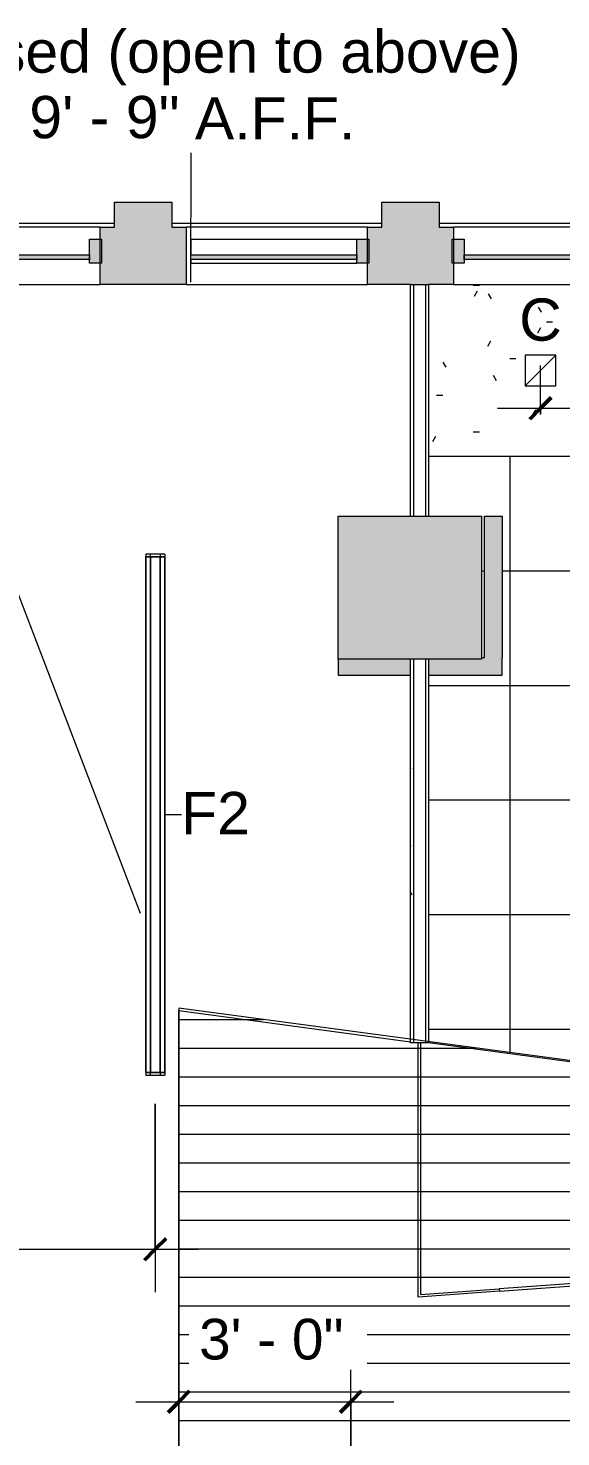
# Model space of a CAD drawing. Header units: inches. Extents: x -1767 to 184, y -1065 to 157.
# Drawn here: x -999.5 to -887.9, y -141.4 to 153.7 of the extents above; entities that cross this region are included whole.
import ezdxf

# ---------------------------------------------------------------- set-up
doc = ezdxf.new("R2010")
doc.units = ezdxf.units.IN
doc.header["$MEASUREMENT"] = 0
for name, color, linetype, lineweight in [('06_555 11th St - background_dwg', 8, 'Continuous', 9), ('A-ANNO-DIMS', 211, 'Continuous', 9), ('A-ANNO-DIMS-96', 211, 'Continuous', 9), ('A-AREA-IDEN', 2, 'Continuous', 9), ('A-CLNG', 13, 'Continuous', 13), ('A-CLNG-IDEN', 151, 'Continuous', 9), ('A-CLNG-PATT', 13, 'Continuous', 13), ('A-DETL-GENF', 92, 'Continuous', 9), ('A-DETL-THIN', 151, 'Continuous', 9), ('A-GLAZ-CURT', 52, 'Continuous', 13), ('A-GLAZ-CWMG', 51, 'Continuous', 13), ('A-WALL', 113, 'Continuous', 13), ('A-WALL-PATT', 111, 'Continuous', 13), ('E-LITE-EQPM', 33, 'Continuous', 9), ('E-LITE-EQPM-IDEN', 33, 'Continuous', 9), ('I-WALL', 2, 'Continuous', 13), ('P-SILL', 7, 'Continuous', 9), ('S-COLS', 52, 'Continuous', 13)]:
    doc.layers.add(name, color=color, linetype=linetype, lineweight=lineweight)
doc.styles.add('Arial_1', font='arial.ttf', dxfattribs={"height": 8.851796})
doc.styles.add('Arial_2', font='arial.ttf', dxfattribs={"height": 0.092206})
doc.styles.add('Swis721 Lt BT', font='swissl.ttf', dxfattribs={"height": 8.514638})
doc.dimstyles.new('OTJ_-_3_32__Linear_1', dxfattribs={"dimscale": 12, "dimtxt": 9, "dimasz": 0.375, "dimexe": 0.75, "dimexo": 0.5, "dimgap": 0.5, "dimtad": 1, "dimdec": 1, "dimrnd": 0.5, "dimzin": 3, "dimdsep": 46, "dimlunit": 4, "dimtxsty": 'Swis721 Lt BT', "dimblk1": 'OBLIQUE', "dimblk2": 'OBLIQUE', "dimsah": 1, "dimcen": 0.09, "dimdle": 0.75, "dimazin": 0, "dimtfac": 1, "dimtdec": 4, "dimtix": 1, "dimtmove": 0, "dimatfit": 3, "dimfxl": 1, "dimtvp": 1, "dimtfill": 1, "dimfrac": 2, "dimtolj": 1, "dimtzin": 0, "dimarcsym": 2})
doc.dimstyles.new('OTJ_-_3_32__Linear_3', dxfattribs={"dimscale": 12, "dimtxt": 9, "dimasz": 0.375, "dimexe": 0.75, "dimexo": 0.5, "dimgap": 0.5, "dimtad": 1, "dimdec": 1, "dimrnd": 0.5, "dimzin": 3, "dimdsep": 46, "dimlunit": 4, "dimtxsty": 'Swis721 Lt BT', "dimblk1": 'OBLIQUE', "dimblk2": 'OBLIQUE', "dimsah": 1, "dimcen": 0.09, "dimdle": 0.75, "dimazin": 0, "dimtfac": 1, "dimtdec": 4, "dimtix": 1, "dimtmove": 0, "dimatfit": 3, "dimfxl": 1, "dimtvp": 1, "dimtfill": 1, "dimfrac": 2, "dimtolj": 1, "dimtzin": 0, "dimarcsym": 2})
doc.dimstyles.new('OTJ_-_3_32__Linear__1_2__Tolerance', dxfattribs={"dimscale": 12, "dimtxt": 9, "dimasz": 0.375, "dimexe": 0.75, "dimexo": 0.5, "dimgap": 0.5, "dimtad": 1, "dimdec": 1, "dimrnd": 0.5, "dimzin": 3, "dimdsep": 46, "dimlunit": 4, "dimtxsty": 'Swis721 Lt BT', "dimblk1": 'OBLIQUE', "dimblk2": 'OBLIQUE', "dimsah": 1, "dimcen": 0.09, "dimdle": 0.75, "dimazin": 0, "dimtfac": 1, "dimtdec": 4, "dimtix": 1, "dimtmove": 1, "dimatfit": 3, "dimfxl": 1, "dimtvp": 1, "dimfrac": 2, "dimtolj": 1, "dimtzin": 0, "dimarcsym": 2})
pattern_1 = [(0, (0, 0), (30.72, 7.68), [1.267, -21.773, 1.267, -21.773, -122.88]), (0, (0, 0), (30.72, 7.68), [-46.08, 1.267, -44.813, 1.267, -21.773, -53.76]), (0, (0, 0), (30.72, 7.68), [-115.2, 1.267, -14.093, 1.267, -37.133]), (120, (11.52, 3.84), (-22.011075, 22.7643), [1.267, -21.773, 1.267, -21.773, -122.88]), (120, (11.52, 3.84), (-22.011075, 22.7643), [-46.08, 1.267, -44.813, 1.267, -21.773, -53.76]), (120, (11.52, 3.84), (-22.011075, 22.7643), [-115.2, 1.267, -14.093, 1.267, -37.133]), (240, (15.36, 19.2), (-8.708925, -30.4443), [1.267, -21.773, 1.267, -21.773, -122.88]), (240, (15.36, 19.2), (-8.708925, -30.4443), [-46.08, 1.267, -44.813, 1.267, -21.773, -53.76]), (240, (15.36, 19.2), (-8.708925, -30.4443), [-115.2, 1.267, -14.093, 1.267, -37.133])]

# ---------------------------------------------------------------- blocks, each defined once
blk = doc.blocks.new('System Panel - Glazed-4907048-FIRST FLOOR')
at = {"layer": 'A-GLAZ-CURT', "lineweight": 9}
blk.add_hatch(color=7, dxfattribs=at).paths.add_polyline_path([(16.75, -1.75), (16.75, -0.75), (-16.75, -0.75), (-16.75, -1.75)], flags=0)
at = {"layer": 'A-GLAZ-CURT', "color": 8, "lineweight": 20}
for p, q in [((-16.75, -1.75), (-16.75, -0.75)), ((-16.75, -0.75), (16.75, -0.75)), ((16.75, -1.75), (-16.75, -1.75)), ((16.75, -0.75), (16.75, -1.75))]:
    blk.add_line(p, q, dxfattribs=at)
blk = doc.blocks.new('Rectangular Mullion - 2_5_ x 5_ rectangular-4903428-FIRST FLOOR')
at = {"layer": 'A-GLAZ-CWMG', "lineweight": 9}
blk.add_hatch(color=7, dxfattribs=at).paths.add_polyline_path([(-1.25, -2.5), (-1.25, 2.5), (1.25, 2.5), (1.25, -2.5)], flags=0)
at = {"layer": 'A-GLAZ-CWMG', "color": 8, "lineweight": 20}
for p, q in [((1.25, 2.5), (-1.25, 2.5)), ((-1.25, 2.5), (-1.25, -2.5)), ((1.25, -2.5), (1.25, 2.5)), ((-1.25, -2.5), (1.25, -2.5))]:
    blk.add_line(p, q, dxfattribs=at)
blk = doc.blocks.new('Concrete-Rectangular-Column - 30 x30-5170816-FIRST FLOOR')
at = {"layer": 'S-COLS', "lineweight": 9}
blk.add_hatch(color=7, dxfattribs=at).paths.add_polyline_path([(15, -15), (15, 15), (-15, 15), (-15, -15), (1, -15)], flags=0)
at = {"layer": 'S-COLS', "color": 8, "lineweight": 20}
for p, q in [((-15, 15), (15, 15)), ((-15, -15), (-15, 15)), ((15, 15), (15, -15)), ((15, -15), (-15, -15))]:
    blk.add_line(p, q, dxfattribs=at)
blk = doc.blocks.new('L-Recessed Square Downlight - 6_-4552745-FIRST FLOOR')
at = {"layer": 'E-LITE-EQPM'}
for p, q in [((-3.1875, -3.1875), (-3.1875, 3.1875)), ((-3.1875, 3.1875), (3.1875, 3.1875)), ((-3.1875, 3.1875), (3.1875, -3.1875)), ((3.1875, 3.1875), (3.1875, -3.1875)), ((3.1875, -3.1875), (-3.1875, -3.1875))]:
    blk.add_line(p, q, dxfattribs=at)
blk = doc.blocks.new('System Panel - Glazed-4907081-FIRST FLOOR')
at = {"layer": 'A-GLAZ-CURT', "lineweight": 9}
blk.add_hatch(color=7, dxfattribs=at).paths.add_polyline_path([(17.375, -1.75), (17.375, -0.75), (-17.375, -0.75), (-17.375, -1.75)], flags=0)
at = {"layer": 'A-GLAZ-CURT', "color": 8, "lineweight": 20}
for p, q in [((-17.375, -1.75), (-17.375, -0.75)), ((-17.375, -0.75), (17.375, -0.75)), ((17.375, -1.75), (-17.375, -1.75)), ((17.375, -0.75), (17.375, -1.75))]:
    blk.add_line(p, q, dxfattribs=at)
blk = doc.blocks.new('System Panel - Glazed-4907055-FIRST FLOOR')
at = {"layer": 'A-GLAZ-CURT', "lineweight": 9}
blk.add_hatch(color=7, dxfattribs=at).paths.add_polyline_path([(16.75, -1.75), (16.75, -0.75), (-16.75, -0.75), (-16.75, -1.75)], flags=0)
at = {"layer": 'A-GLAZ-CURT', "color": 8, "lineweight": 20}
for p, q in [((-16.75, -1.75), (-16.75, -0.75)), ((-16.75, -0.75), (16.75, -0.75)), ((16.75, -1.75), (-16.75, -1.75)), ((16.75, -0.75), (16.75, -1.75))]:
    blk.add_line(p, q, dxfattribs=at)
blk = doc.blocks.new('Rectangular Mullion - 2_5_ x 5_ rectangular-4907080-FIRST FLOOR')
at = {"layer": 'A-GLAZ-CWMG', "lineweight": 9}
for p, q in [((-965.39, 109.47), (-965.39, 106.22)), ((-965.39, 109.47), (-930.64, 109.47)), ((-965.39, 105.22), (-965.39, 104.47)), ((-965.39, 104.47), (-930.64, 104.47))]:
    blk.add_line(p, q, dxfattribs=at)
blk = doc.blocks.new('Rectangular Mullion - 2_5_ x 5_ rectangular-4903422-FIRST FLOOR')
at = {"layer": 'A-GLAZ-CWMG', "lineweight": 9}
blk.add_hatch(color=7, dxfattribs=at).paths.add_polyline_path([(1.25, -2.5), (-1.25, -2.5), (-1.25, 2.5), (1.25, 2.5), (1.25, 0.75)], flags=0)
at = {"layer": 'A-GLAZ-CWMG', "color": 8, "lineweight": 20}
for p, q in [((1.25, 2.5), (-1.25, 2.5)), ((-1.25, 2.5), (-1.25, -2.5)), ((1.25, -2.5), (1.25, 2.5)), ((-1.25, -2.5), (1.25, -2.5))]:
    blk.add_line(p, q, dxfattribs=at)
blk = doc.blocks.new('Hex Wall - 2 Cell Asymmetric A - Hex Wall - 2 Cell Asymmetric A 9_-6113418-FIRST FLOOR')
at = {"layer": 'E-LITE-EQPM'}
for p, q in [((-54.56, 0.99), (-54.56, 1.98)), ((-54.56, 1.98), (-54, 1.98)), ((-54.56, -0.99), (-54.56, 0.99)), ((-54, 0.99), (-54.56, 0.99)), ((-54, 1.98), (-54, 0.99)), ((54, 1.98), (-54, 1.98)), ((-54, 0.99), (-54, 1.98)), ((-54, 1.98), (54, 1.98)), ((-54, 0.99), (-54, -0.99)), ((54, 0.99), (-54, 0.99)), ((-54, -0.99), (-54, 0.99)), ((-54, 0.99), (54, 0.99)), ((54, 0.99), (54, 1.98)), ((54, 1.98), (54.56, 1.98)), ((54, 1.98), (54, 0.99)), ((54, -0.99), (54, 0.99)), ((54.56, 0.99), (54, 0.99)), ((54, 0.99), (54, -0.99)), ((54.56, 1.98), (54.56, 0.99)), ((54.56, 0.99), (54.56, -0.99)), ((-54.56, -1.98), (-54.56, -0.99)), ((-54.56, -0.99), (-54, -0.99)), ((-54.56, -1.98), (-54, -1.98)), ((-54, -0.99), (-54, -1.98)), ((-54, -1.98), (-54, -0.99)), ((-54, -0.99), (54, -0.99)), ((54, -0.99), (-54, -0.99)), ((-54, -1.98), (54, -1.98)), ((54, -1.98), (-54, -1.98)), ((54, -1.93), (54, -0.99)), ((54, -0.99), (54.56, -0.99)), ((54, -0.99), (54, -1.93)), ((54, -1.98), (54, -1.94)), ((54, -1.94), (54, -1.98)), ((54, -1.98), (54.56, -1.98)), ((54.56, -0.99), (54.56, -1.98))]:
    blk.add_line(p, q, dxfattribs=at)
blk = doc.blocks.new('06_555 11th St - background_dwg-4793957-FIRST FLOOR')
at = {"layer": 'P-SILL'}
for p, q in [((2396.68, 3075.23), (2352.68, 3075.23)), ((2452.68, 3075.23), (2408.68, 3075.23)), ((2508.68, 3075.23), (2464.68, 3075.23))]:
    blk.add_line(p, q, dxfattribs=at)
blk = doc.blocks.new('DIMBLOCK1-FIRST FLOOR')
at = {"layer": 'A-ANNO-DIMS-96'}
for p, q in [((-892.14, 72.77), (-892.14, 83.04)), ((-819.96, 72.77), (-819.96, 83.04)), ((-901.14, 74.04), (-819.96, 74.04)), ((-892.14, 74.04), (-892.14, 72.77)), ((-819.96, 74.04), (-819.96, 72.77))]:
    blk.add_line(p, q, dxfattribs=at)
at = {"layer": 'A-ANNO-DIMS-96', "lineweight": 50}
for p, q in [((-892.14, 74.04), (-894.39, 71.79)), ((-892.14, 74.04), (-889.89, 76.29)), ((-819.96, 74.04), (-822.21, 71.79)), ((-819.96, 74.04), (-817.71, 76.29))]:
    blk.add_line(p, q, dxfattribs=at)
at = {"layer": 'A-ANNO-DIMS-96'}
blk.add_ellipse((-854.55, 74.04), major_axis=(0, 8.8), ratio=0.170433, start_param=0, end_param=1.570796, dxfattribs=at)
at = {"layer": 'A-ANNO-DIMS-96', "color": 0, "insert": (-870.69, 87.07), "char_height": 8.515, "width": 19.3714, "attachment_point": 1, "line_spacing_factor": 1.00667, "style": 'Swis721 Lt BT'}
blk.add_mtext('EQ', dxfattribs=at)
blk = doc.blocks.new('_Oblique')
at = {"color": 0, "linetype": 'ByBlock', "lineweight": -2}
blk.add_line((-0.5, -0.5), (0.5, 0.5), dxfattribs=at)
blk = doc.blocks.new('DIMBLOCK40-FIRST FLOOR')
at = {"layer": 'A-ANNO-DIMS-96'}
for p, q in [((-1069.04, -70.14), (-1069.04, -111.12)), ((-1069.04, -102.12), (-1069.04, -70.14)), ((-972.86, -71.64), (-972.86, -111.12)), ((-972.86, -102.12), (-972.86, -71.64)), ((-1069.04, -102.12), (-963.86, -102.12))]:
    blk.add_line(p, q, dxfattribs=at)
at = {"layer": 'A-ANNO-DIMS-96', "lineweight": 50}
for p, q in [((-1069.04, -102.12), (-1066.79, -99.87)), ((-972.86, -102.12), (-970.61, -99.87)), ((-1069.04, -102.12), (-1071.29, -104.37)), ((-972.86, -102.12), (-975.11, -104.37))]:
    blk.add_line(p, q, dxfattribs=at)
at = {"layer": 'A-ANNO-DIMS-96', "color": 0, "insert": (-1034.73, -84.74), "char_height": 8.515, "width": 33.0857, "attachment_point": 1, "line_spacing_factor": 1.00667, "style": 'Swis721 Lt BT', "bg_fill": 3, "box_fill_scale": 1.25, "bg_fill_color": 0, "bg_fill_transparency": 0}
blk.add_mtext('8\' - 0"', dxfattribs=at)
blk = doc.blocks.new('Ceiling Tag w Height - Ceiling Tag w Height-1373268-FIRST FLOOR')
at = {"layer": 'A-CLNG-IDEN', "insert": (0.0088, -0.0963), "char_height": 0.09221, "width": 0.417375, "attachment_point": 1, "line_spacing_factor": 0.938532, "style": 'Arial_2', "bg_fill": 3, "box_fill_scale": 1.25, "bg_fill_color": 0, "bg_fill_transparency": 0}
blk.add_mtext('A.F.F.', dxfattribs=at)
blk = doc.blocks.new('DIMBLOCK45-FIRST FLOOR')
at = {"layer": 'A-ANNO-DIMS-96'}
for p, q in [((-967.92, -136.87), (-967.92, -125.05)), ((-931.89, -153.43), (-931.89, -125.05)), ((-976.92, -134.05), (-922.89, -134.05)), ((-967.92, -134.05), (-967.92, -136.87)), ((-931.89, -134.05), (-931.89, -153.43))]:
    blk.add_line(p, q, dxfattribs=at)
at = {"layer": 'A-ANNO-DIMS-96', "lineweight": 50}
for p, q in [((-967.92, -134.05), (-965.67, -131.8)), ((-931.89, -134.05), (-929.64, -131.8)), ((-967.92, -134.05), (-970.17, -136.3)), ((-931.89, -134.05), (-934.14, -136.3))]:
    blk.add_line(p, q, dxfattribs=at)
at = {"layer": 'A-ANNO-DIMS-96', "color": 0, "insert": (-963.69, -116.68), "char_height": 8.515, "width": 33.0857, "attachment_point": 1, "line_spacing_factor": 1.00667, "style": 'Swis721 Lt BT', "bg_fill": 3, "box_fill_scale": 1.25, "bg_fill_color": 0, "bg_fill_transparency": 0}
blk.add_mtext('3\' - 0"', dxfattribs=at)

msp = doc.modelspace()

# ---------------------------------------------------------------- hatches: boundary and pattern name
at = {"layer": 'A-CLNG-PATT'}
h = msp.add_hatch(dxfattribs=at)
h.set_pattern_fill('FP1_3', color=256, style=0, pattern_type=2)
h.set_pattern_definition(pattern_1)
h.paths.add_polyline_path([(-659.5, -93.04), (-657.51, -92.9), (-657.51, 99.97), (-915.64, 99.97), (-915.64, 63.96), (-693.71, 63.96), (-693.71, -88.45), (-675.02, -90.96)], flags=0)
h = msp.add_hatch(dxfattribs=at)
h.set_pattern_fill('FP1_8', color=256, style=0, pattern_type=2)
h.set_pattern_definition([(0, (-802.522, 15.987), (0, -24), []), (270, (-802.522, 15.987), (-24, -1e-15), [])])
h.paths.add_polyline_path([(-693.71, -88.45), (-693.71, 63.96), (-915.64, 63.96), (-915.64, 51.47), (-904.51, 51.47), (-904.51, 21.83), (-903.89, 21.83), (-903.89, 51.47), (-900.14, 51.47), (-900.14, 21.83), (-900.23, 21.83), (-900.23, 18.08), (-915.64, 18.08), (-915.64, -58.65), (-693.88, -88.42)], flags=0)
h.paths.add_polyline_path([(-867.58, -32.01), (-874.52, -32.01), (-874.52, 40.99), (-867.58, 40.99), (-867.58, -31.51)], flags=0)
h.paths.add_polyline_path([(-796.15, -32.01), (-802.99, -32.01), (-802.99, 40.99), (-796.05, 40.99), (-796.05, -32.01)], flags=0)
h.paths.add_polyline_path([(-736.85, -32.01), (-736.85, 40.99), (-729.92, 40.99), (-729.92, -32.01), (-735.49, -32.01)], flags=0)
at = {"layer": 'A-DETL-GENF'}
h = msp.add_hatch(dxfattribs=at)
h.set_pattern_fill('FP1_12', style=0, pattern_type=2)
h.set_pattern_definition([(0, (0, 0), (0, 6), [])])
h.paths.add_polyline_path([(-850.19, -314.95), (-830.06, -314.95), (-830.06, -299.79), (-556.78, -299.79), (-556.78, -106.84), (-967.92, -51.62), (-967.92, -314.95), (-962.37, -314.95), (-962.37, -308.8), (-932.37, -308.8), (-932.37, -314.95), (-853.94, -314.95)], flags=0)
h.paths.add_polyline_path([(-751.7, -218.26), (-751.7, -218.26), (-751.65, -218.25)], flags=0)
h.paths.add_polyline_path([(-801.07, -213.42), (-801.07, -213.42), (-801.01, -213.42)], flags=0)
at = {"layer": 'A-WALL-PATT', "lineweight": 9}
for points in [[(-969.39, 111.97), (-969.39, 117.22), (-981.39, 117.22), (-981.39, 111.97)], [(-918.76, 111.97), (-913.39, 111.97), (-913.39, 117.22), (-925.39, 117.22), (-925.39, 111.97), (-919.39, 111.97)], [(-903.89, 21.83), (-900.14, 21.83), (-900.14, 51.47), (-903.89, 51.47), (-903.89, 36.98)]]:
    msp.add_hatch(color=7, dxfattribs=at).paths.add_polyline_path(points, flags=0)
h = msp.add_hatch(color=7, dxfattribs=at)
h.paths.add_polyline_path([(-98.39, 99.97), (-98.39, 111.97), (-116.39, 111.97), (-116.39, 99.97), (-106.39, 99.97)], flags=0)
h.paths.add_polyline_path([(-50.14, 99.97), (-38.39, 99.97), (-38.39, 111.97), (-56.39, 111.97), (-56.39, 99.97), (-53.39, 99.97)], flags=0)
h.paths.add_polyline_path([(57.23, 99.97), (81.61, 99.97), (81.61, 111.97), (3.61, 111.97), (3.61, 99.97), (27.23, 99.97), (27.23, 103.59), (57.23, 103.59), (57.23, 102.77)], flags=0)
h.paths.add_polyline_path([(183.61, 99.97), (183.88, 99.97), (183.88, 111.97), (183.61, 111.97), (183.61, 102.77)], flags=0)
h.paths.add_polyline_path([(141.61, 99.97), (141.61, 111.97), (123.61, 111.97), (123.61, 99.97)], flags=0)
h.paths.add_polyline_path([(-176.39, 99.97), (-158.39, 99.97), (-158.39, 111.97), (-176.39, 111.97), (-176.39, 100.45)], flags=0)
h.paths.add_polyline_path([(-220.27, 99.97), (-218.39, 99.97), (-218.39, 111.97), (-296.39, 111.97), (-296.39, 99.97), (-272.39, 99.97), (-272.39, 103.59), (-242.39, 103.59), (-242.39, 99.97), (-220.89, 99.97)], flags=0)
h.paths.add_polyline_path([(-356.39, 99.97), (-338.39, 99.97), (-338.39, 111.97), (-356.39, 111.97), (-356.39, 102.77)], flags=0)
h.paths.add_polyline_path([(-398.39, 99.97), (-398.39, 111.97), (-416.39, 111.97), (-416.39, 99.97)], flags=0)
h.paths.add_polyline_path([(-476.39, 99.97), (-458.39, 99.97), (-458.39, 111.97), (-476.39, 111.97), (-476.39, 102.77)], flags=0)
h.paths.add_polyline_path([(-552.32, 99.97), (-518.39, 99.97), (-518.39, 111.97), (-592.39, 111.97), (-592.39, 99.97)], flags=0)
h.paths.add_polyline_path([(-630.39, 99.97), (-630.39, 111.97), (-648.39, 111.97), (-648.39, 99.97), (-644.34, 99.97)], flags=0)
h.paths.add_polyline_path([(-910.39, 99.97), (-910.39, 111.97), (-928.39, 111.97), (-928.39, 99.97), (-913.39, 99.97)], flags=0)
h.paths.add_polyline_path([(-704.39, 99.97), (-686.39, 99.97), (-686.39, 111.97), (-704.39, 111.97), (-704.39, 102.77)], flags=0)
h.paths.add_polyline_path([(-798.39, 99.97), (-798.39, 111.97), (-872.39, 111.97), (-872.39, 99.97)], flags=0)
h.paths.add_polyline_path([(-760.39, 99.97), (-742.39, 99.97), (-742.39, 111.97), (-760.39, 111.97), (-760.39, 102.77)], flags=0)
h.paths.add_polyline_path([(-1302.39, 99.97), (-1302.39, 111.97), (-1320.64, 111.97), (-1320.64, 99.97)], flags=0)
h.paths.add_polyline_path([(-1040.39, 99.97), (-1022.39, 99.97), (-1022.39, 111.97), (-1040.39, 111.97), (-1040.39, 102.77)], flags=0)
h.paths.add_polyline_path([(-1396.73, 99.97), (-1358.39, 99.97), (-1358.39, 111.97), (-1432.39, 111.97), (-1432.39, 99.97), (-1396.74, 99.97)], flags=0)
h.paths.add_polyline_path([(-1541.39, 111.97), (-1541.01, 105.97), (-1541.39, 105.97)], flags=0)
h.paths.add_polyline_path([(-1540.26, 99.97), (-1526.39, 99.97), (-1526.39, 111.97), (-1544.39, 111.97), (-1544.39, 109.46), (-1544.26, 109.46), (-1544.14, 107.17), (-1544.14, 104.46), (-1544.39, 104.46), (-1544.39, 99.97), (-1540.64, 99.97)], flags=0)
h.paths.add_polyline_path([(-984.39, 99.97), (-966.39, 99.97), (-966.39, 111.97), (-984.39, 111.97), (-984.39, 102.77)], flags=0)
h.paths.add_polyline_path([(-1470.39, 99.97), (-1470.39, 111.97), (-1488.39, 111.97), (-1488.39, 99.97), (-1472.56, 99.97)], flags=0)
h.paths.add_polyline_path([(-1078.39, 99.97), (-1078.39, 111.97), (-1152.39, 111.97), (-1152.39, 99.97), (-1104.46, 99.97)], flags=0)
h.paths.add_polyline_path([(-1190.39, 99.97), (-1190.39, 111.97), (-1208.39, 111.97), (-1208.39, 99.97)], flags=0)
h.paths.add_polyline_path([(-1246.39, 99.97), (-1246.39, 111.97), (-1264.39, 111.97), (-1264.39, 99.97)], flags=0)
h.paths.add_polyline_path([(-1600.39, 99.97), (-1582.39, 99.97), (-1582.39, 111.97), (-1600.39, 111.97), (-1600.39, 102.77)], flags=0)
h = msp.add_hatch(dxfattribs=at)
h.set_pattern_fill('FP1_1', color=256, style=0, pattern_type=2)
h.set_pattern_definition(pattern_1)
h.paths.add_polyline_path([(-918.76, -58.23), (-918.76, 21.47), (-919.39, 21.47), (-919.39, -58.14), (-918.77, -58.22)], flags=0)
h.paths.add_polyline_path([(-919.15, 51.47), (-918.76, 51.47), (-918.76, 99.97), (-919.39, 99.97), (-919.39, 51.47)], flags=0)
h = msp.add_hatch(dxfattribs=at)
h.set_pattern_fill('FP1_1', color=256, style=0, pattern_type=2)
h.set_pattern_definition(pattern_1)
h.paths.add_polyline_path([(-915.64, -58.65), (-915.64, 21.47), (-916.26, 21.47), (-916.26, -58.56)], flags=0)
h.paths.add_polyline_path([(-915.64, 51.47), (-915.64, 99.97), (-916.26, 99.97), (-916.26, 51.47), (-915.87, 51.47)], flags=0)
h = msp.add_hatch(color=7, dxfattribs=at)
h.paths.add_polyline_path([(-934.48, 18.08), (-919.39, 18.08), (-919.39, 21.47), (-934.48, 21.47)], flags=0)
h.paths.add_polyline_path([(-903.89, 18.08), (-900.23, 18.08), (-900.23, 21.83), (-904.51, 21.83), (-904.51, 21.47), (-915.64, 21.47), (-915.61, 18.08), (-904.51, 18.08)], flags=0)

# ---------------------------------------------------------------- linework, layer by layer
at = {"layer": 'A-AREA-IDEN'}
msp.add_line((-975.95, -31.79), (-1043.01, 143.22), dxfattribs=at)
at = {"layer": 'A-CLNG'}
for p, q in [((-693.71, 63.96), (-915.64, 63.96)), ((-967.94, -308.29), (-967.94, -52.12)), ((-967.92, -52.12), (-919.39, -58.64)), ((-693.71, -88.7), (-915.64, -58.89))]:
    msp.add_line(p, q, dxfattribs=at)
at = {"layer": 'A-CLNG-IDEN'}
msp.add_line((-965.42, 100.45), (-965.38, 127.57), dxfattribs=at)
at = {"layer": 'A-DETL-THIN'}
for p, q in [((-556.78, -106.84), (-967.92, -51.62)), ((-967.92, -51.62), (-967.92, -314.95))]:
    msp.add_line(p, q, dxfattribs=at)
at = {"layer": 'A-WALL', "color": 8, "lineweight": 20}
for p, q in [((-981.39, 111.97), (-981.39, 117.22)), ((-981.39, 117.22), (-969.39, 117.22)), ((-969.39, 117.22), (-969.39, 111.97)), ((-925.39, 111.97), (-925.39, 117.22)), ((-925.39, 117.22), (-913.39, 117.22)), ((-913.39, 117.22), (-913.39, 111.97)), ((-984.39, 99.97), (-984.39, 111.97)), ((-984.39, 111.97), (-981.39, 111.97)), ((-969.39, 111.97), (-966.39, 111.97)), ((-966.39, 111.97), (-966.39, 99.97)), ((-928.39, 99.97), (-928.39, 111.97)), ((-928.39, 111.97), (-925.39, 111.97)), ((-913.39, 111.97), (-910.39, 111.97)), ((-910.39, 111.97), (-910.39, 99.97)), ((-966.39, 99.97), (-984.39, 99.97)), ((-919.39, 99.97), (-928.39, 99.97)), ((-910.39, 99.97), (-915.64, 99.97))]:
    msp.add_line(p, q, dxfattribs=at)
at = {"layer": 'A-WALL', "lineweight": 9}
for p, q in [((-984.39, 111.97), (-1022.39, 111.97)), ((-928.39, 111.97), (-966.39, 111.97)), ((-872.39, 111.97), (-910.39, 111.97)), ((-1022.39, 99.97), (-984.39, 99.97)), ((-966.39, 99.97), (-928.39, 99.97)), ((-910.39, 99.97), (-872.39, 99.97))]:
    msp.add_line(p, q, dxfattribs=at)
at = {"layer": 'A-WALL'}
for p, q in [((-919.39, 99.97), (-915.64, 99.97)), ((-918.76, 99.97), (-918.76, 51.47)), ((-916.26, 99.97), (-916.26, 51.47)), ((-918.76, 21.47), (-918.76, -58.89)), ((-916.26, 21.47), (-916.26, -58.89)), ((-917.26, -58.89), (-917.76, -58.89))]:
    msp.add_line(p, q, dxfattribs=at)
at = {"layer": 'E-LITE-EQPM-IDEN'}
msp.add_line((-970.87, -11.08), (-967.39, -11.08), dxfattribs=at)
at = {"layer": 'I-WALL'}
for p, q in [((-919.39, 51.47), (-919.39, 99.97)), ((-915.64, 99.97), (-915.64, 51.47)), ((-919.39, -58.89), (-919.39, 18.08)), ((-915.64, 18.08), (-915.64, -58.89)), ((-917.76, -58.89), (-919.39, -58.89)), ((-917.76, -112.13), (-917.76, -58.89)), ((-915.64, -58.89), (-917.26, -58.89)), ((-917.26, -58.89), (-917.26, -111.59)), ((-900.73, -110.9), (-917.76, -112.13)), ((-917.26, -111.59), (-900.77, -110.4)), ((-900.77, -110.4), (-900.73, -110.9))]:
    msp.add_line(p, q, dxfattribs=at)
at = {"layer": 'I-WALL', "color": 8, "lineweight": 20}
for p, q in [((-903.89, 21.83), (-903.89, 51.47)), ((-903.89, 51.47), (-900.14, 51.47)), ((-900.14, 51.47), (-900.14, 21.83)), ((-934.48, 18.08), (-934.48, 21.47)), ((-904.51, 21.83), (-903.89, 21.83)), ((-900.23, 21.83), (-900.23, 18.08)), ((-900.14, 21.83), (-900.23, 21.83)), ((-919.39, 18.08), (-934.48, 18.08)), ((-900.23, 18.08), (-915.64, 18.08))]:
    msp.add_line(p, q, dxfattribs=at)
at = {"layer": 'I-WALL', "lineweight": 9}
for p, q in [((-919.39, 18.08), (-919.39, 21.47)), ((-915.64, 21.47), (-915.64, 18.08)), ((-864.86, -107.82), (-900.77, -110.4)), ((-900.73, -110.9), (-864.82, -108.32))]:
    msp.add_line(p, q, dxfattribs=at)

# ---------------------------------------------------------------- block references
at = {"layer": '06_555 11th St - background_dwg', "color": 7}
msp.add_blockref('06_555 11th St - background_dwg-4793957-FIRST FLOOR', (-3378.07, -2962.51), dxfattribs=at)
at = {"layer": 'A-GLAZ-CURT', "lineweight": 9}
for name, p in [('System Panel - Glazed-4907048-FIRST FLOOR', (-1003.39, 106.97)), ('System Panel - Glazed-4907081-FIRST FLOOR', (-948.01, 106.97)), ('System Panel - Glazed-4907055-FIRST FLOOR', (-891.39, 106.97))]:
    msp.add_blockref(name, p, dxfattribs=at)
at = {"layer": 'A-GLAZ-CWMG', "lineweight": 9, "extrusion": (0, 0, -1), "rotation": 180}
for name, p in [('Rectangular Mullion - 2_5_ x 5_ rectangular-4903428-FIRST FLOOR', (985.39, 106.97)), ('Rectangular Mullion - 2_5_ x 5_ rectangular-4903422-FIRST FLOOR', (929.39, 106.97)), ('Rectangular Mullion - 2_5_ x 5_ rectangular-4903428-FIRST FLOOR', (909.39, 106.97))]:
    msp.add_blockref(name, p, dxfattribs=at)
at = {"layer": 'A-GLAZ-CWMG', "lineweight": 9}
msp.add_blockref('Rectangular Mullion - 2_5_ x 5_ rectangular-4907080-FIRST FLOOR', (0, 0), dxfattribs=at)
at = {"layer": 'E-LITE-EQPM', "extrusion": (0, 0, -1)}
for name, p, rotation in [('L-Recessed Square Downlight - 6_-4552745-FIRST FLOOR', (892.14, 81.96), 180), ('Hex Wall - 2 Cell Asymmetric A - Hex Wall - 2 Cell Asymmetric A 9_-6113418-FIRST FLOOR', (972.86, -11.08), 269.9999999999998)]:
    msp.add_blockref(name, p, dxfattribs=dict(at, rotation=rotation))
at = {"layer": 'S-COLS', "lineweight": 9}
msp.add_blockref('Concrete-Rectangular-Column - 30 x30-5170816-FIRST FLOOR', (-919.51, 36.47), dxfattribs=at)

# ---------------------------------------------------------------- texts
at = {"layer": 'A-CLNG-IDEN', "insert": (-967.78, 139.47), "char_height": 8.852, "width": 37.476, "attachment_point": 3, "line_spacing_factor": 0.938532, "style": 'Arial_1'}
msp.add_mtext('9\' - 9"', dxfattribs=at)
at = {"layer": 'E-LITE-EQPM-IDEN', "attachment_point": 2, "line_spacing_factor": 0.938532, "style": 'Arial_1'}
for s, insert, char_height, width in [('C', (-892.14, 97.05), 8.85, 10.584), ('F2', (-960.24, -6.32), 8.852, 17.172)]:
    msp.add_mtext(s, dxfattribs=dict(at, insert=insert, char_height=char_height, width=width))

# ---------------------------------------------------------------- dimensions: what is measured, and where the dimension line sits
at = {"layer": 'A-ANNO-DIMS'}
dim = msp.add_linear_dim(base=(-819.96, 74.04), p1=(-892.14, 78.77), p2=(-819.96, 78.77), text='EQ', dimstyle='OTJ_-_3_32__Linear__1_2__Tolerance', override={"dimpost": '<>', "dimfxl": 72.175146}, dxfattribs=at)
dim.commit()
dim.dimension.update_dxf_attribs({"geometry": 'DIMBLOCK1-FIRST FLOOR', "text_midpoint": (-861.01, 81.39), "dimtype": 160})

# ---------------------------------------------------------------- next in the draw order: block references
at = {"layer": 'A-CLNG-IDEN', "xscale": 95.99999999999994, "yscale": 95.99999999999994, "zscale": 95.99999999999994}
msp.add_blockref('Ceiling Tag w Height - Ceiling Tag w Height-1373268-FIRST FLOOR', (-965.42, 148.45), dxfattribs=at)

# ---------------------------------------------------------------- next in the draw order: dimensions: what is measured, and where the dimension line sits
at = {"layer": 'A-ANNO-DIMS'}
for base, p1, p2, dimstyle, override, picture, middle in [((-972.86, -102.12), (-1069.04, -64.14), (-972.86, -65.64), 'OTJ_-_3_32__Linear_1', {"dimpost": '<>', "dimfxl": 96.199334}, 'DIMBLOCK40-FIRST FLOOR', (-1020.95, -91.74)), ((-931.89, -134.05), (-967.92, -130.87), (-931.89, -159.43), 'OTJ_-_3_32__Linear_3', {"dimpost": '<>', "dimfxl": 45.977029}, 'DIMBLOCK45-FIRST FLOOR', (-949.9, -123.68))]:
    dim = msp.add_linear_dim(base=base, p1=p1, p2=p2, dimstyle=dimstyle, override=override, dxfattribs=at)
    dim.commit()
    dim.dimension.update_dxf_attribs({"geometry": picture, "text_midpoint": middle})

# ---------------------------------------------------------------- next in the draw order: texts
at = {"layer": 'A-CLNG-IDEN', "insert": (-965.38, 153.2), "char_height": 8.8518, "width": 164.808, "attachment_point": 2, "line_spacing_factor": 0.938532, "style": 'Arial_1'}
msp.add_mtext('Exposed (open to above)', dxfattribs=at)

doc.saveas('drawing.dxf')
